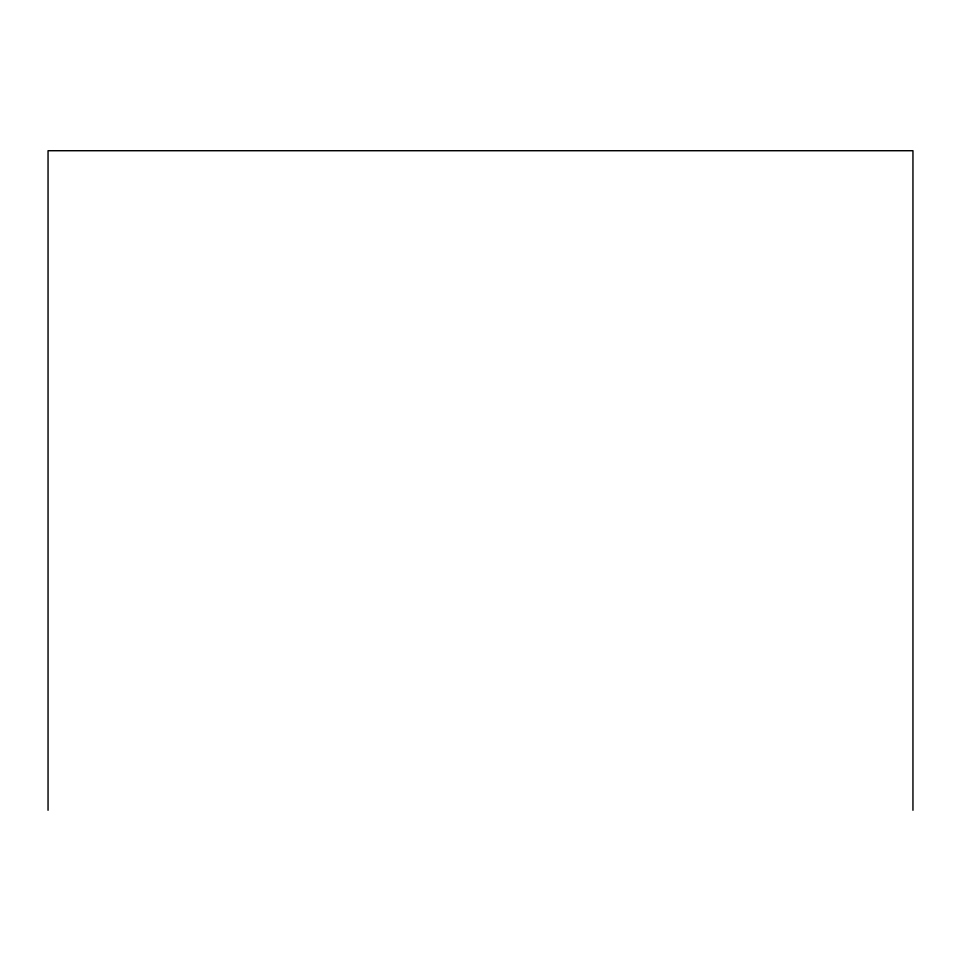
<?xml version="1.0" encoding="UTF-8"?>
<svg xmlns="http://www.w3.org/2000/svg" width="961" height="961" viewBox="0 0 961 961"><rect width="100%" height="100%" fill="white"/><g stroke="black" fill="none" stroke-linecap="round" stroke-linejoin="round"><path stroke-width="1.44" d="M912.95 810.279L912.95 150.721L48.05 150.721L48.05 810.279"/></g></svg>
